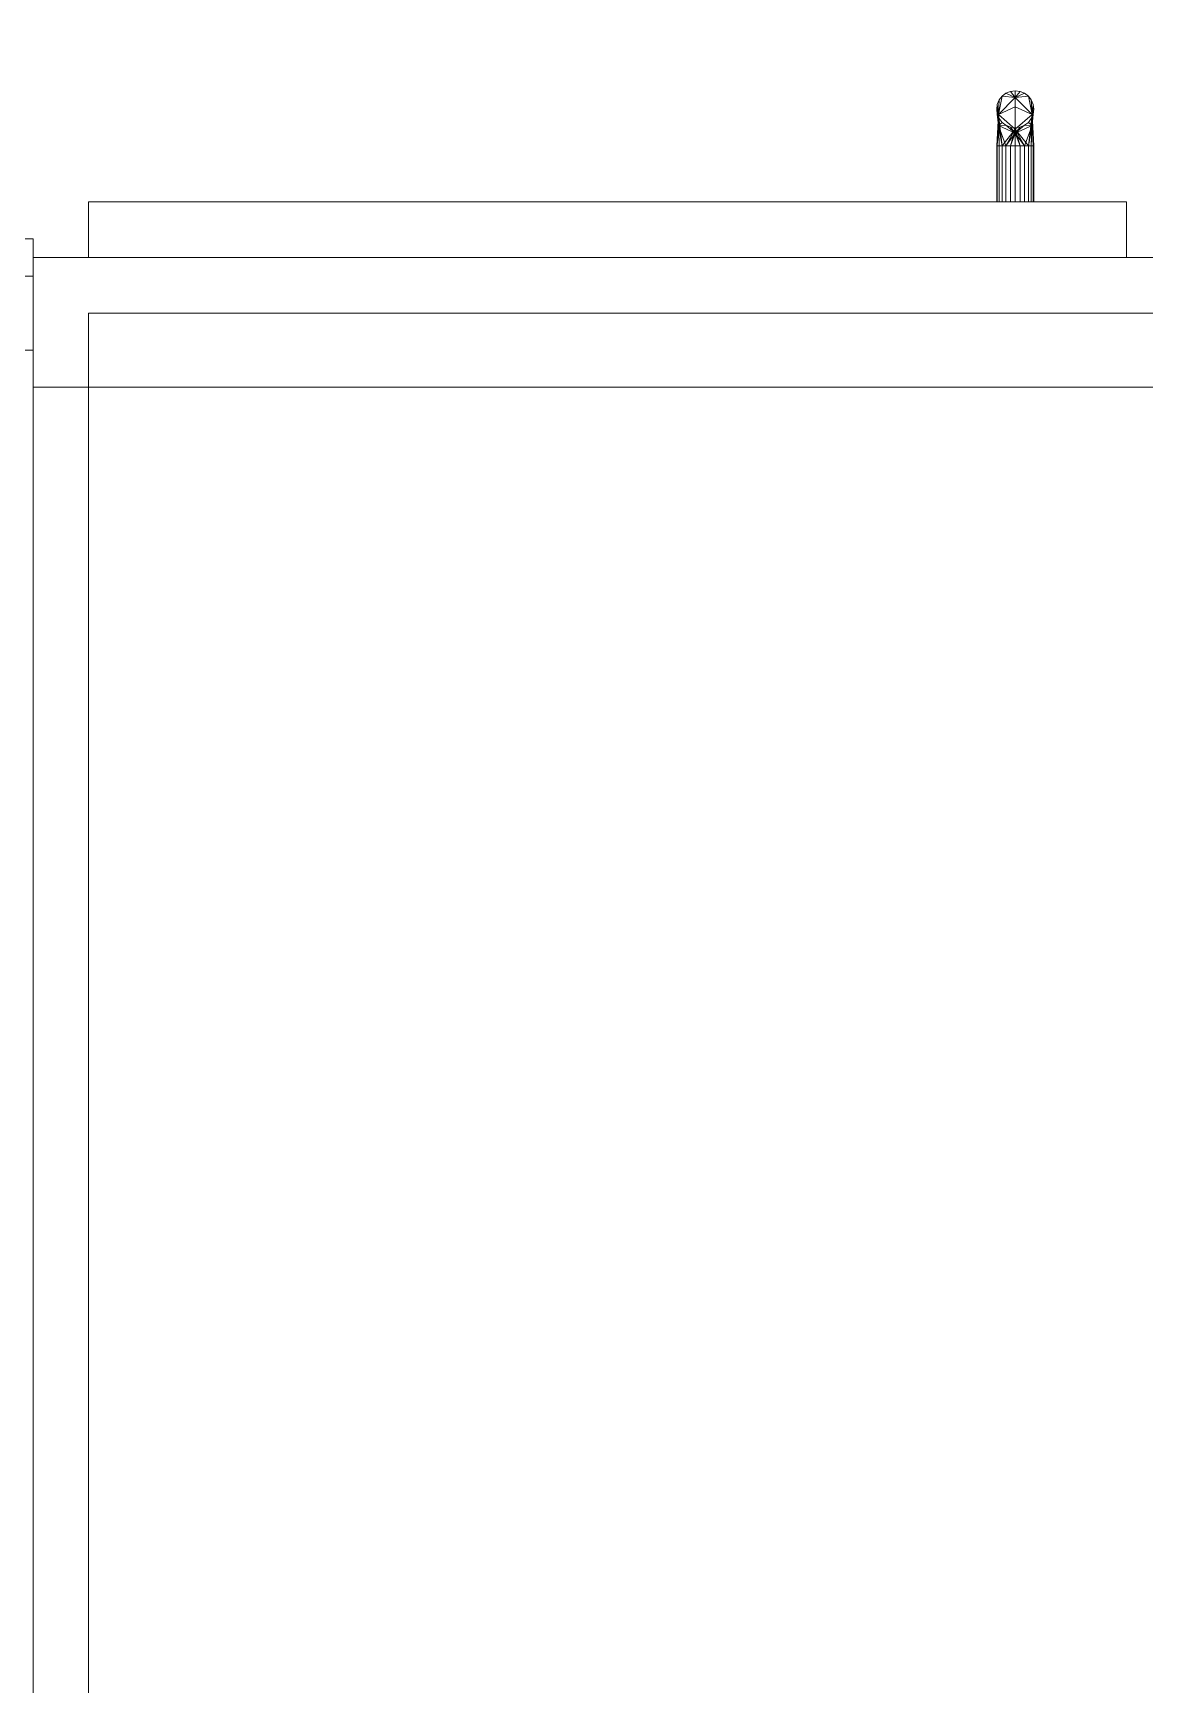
# Model space of a CAD drawing. Header units: millimetres. Extents: x -40035 to 35835, y -28925 to 20487.
# Drawn here: x -20691.6 to -20391.6, y 6847.3 to 7293 of the extents above; entities that cross this region are included whole.
import ezdxf

# ---------------------------------------------------------------- set-up
doc = ezdxf.new("R2010")
doc.units = ezdxf.units.MM
for name, color, linetype, lineweight in [('A-CLNG', 13, 'Continuous', 9), ('A-FLOR', 192, 'Continuous', 9), ('A-ROOF', 132, 'Continuous', 9), ('A-WALL', 113, 'Continuous', 9), ('Q-CASE', 31, 'Continuous', 9), ('S-COLS', 52, 'Continuous', 9), ('S-FNDN', 32, 'Continuous', 9)]:
    doc.layers.add(name, color=color, linetype=linetype, lineweight=lineweight)

# ---------------------------------------------------------------- blocks, each defined once
blk = doc.blocks.new('STB Stütze - rechteckig - STB 35 x 61-376986-_3D_')
at = {"layer": 'S-COLS'}
mesh = blk.add_polyface(dxfattribs=at)
corners = [(175, 305), (175, -305), (-175, -305), (-175, 305)]
mesh.append_faces([[corners[k] for k in face] for face in [(2, 3, 0, 1)]])
mesh = blk.add_polyface(dxfattribs=at)
corners = [(-175, 305, 4000), (175, 305, 4000), (175, 305), (-175, 305)]
mesh.append_faces([[corners[k] for k in face] for face in [(3, 0, 1, 2)]])
mesh = blk.add_polyface(dxfattribs=at)
corners = [(175, 305, 4000), (-175, 305, 4000), (-175, -305, 4000), (175, -305, 4000)]
mesh.append_faces([[corners[k] for k in face] for face in [(3, 0, 1, 2)]])
mesh = blk.add_polyface(dxfattribs=at)
corners = [(175, 305, 4000), (175, -305, 4000), (175, -305), (175, 305)]
mesh.append_faces([[corners[k] for k in face] for face in [(0, 1, 2, 3)]])
blk = doc.blocks.new('STB Stütze - rechteckig - STB 35 x 61-803408-_3D_')
at = {"layer": 'S-COLS'}
mesh = blk.add_polyface(dxfattribs=at)
corners = [(175, 305, 4300), (175, -305, 4300), (-175, -305, 4300), (-175, 305, 4300)]
mesh.append_faces([[corners[k] for k in face] for face in [(2, 3, 0, 1)]])
mesh = blk.add_polyface(dxfattribs=at)
corners = [(-175, 305, 8000), (175, 305, 8000), (175, 305, 4300), (-175, 305, 4300)]
mesh.append_faces([[corners[k] for k in face] for face in [(3, 0, 1, 2)]])
mesh = blk.add_polyface(dxfattribs=at)
corners = [(175, 305, 8000), (-175, 305, 8000), (-175, -305, 8000), (175, -305, 8000)]
mesh.append_faces([[corners[k] for k in face] for face in [(3, 0, 1, 2)]])
mesh = blk.add_polyface(dxfattribs=at)
corners = [(175, 305, 8000), (175, -305, 8000), (175, -305, 4300), (175, 305, 4300)]
mesh.append_faces([[corners[k] for k in face] for face in [(0, 1, 2, 3)]])
blk = doc.blocks.new('Hoher Schrank - 2 Türen - Vertikal - 160 x 60-768521-_3D_')
at = {"layer": 'Q-CASE'}
mesh = blk.add_polyface(dxfattribs=at)
corners = [(318.74, -600, 2000), (318.74, 0, 2000), (-281.26, 0, 2000), (-281.26, -600, 2000)]
mesh.append_faces([[corners[k] for k in face] for face in [(3, 0, 1, 2)]])
mesh = blk.add_polyface(dxfattribs=at)
corners = [(318.74, 0), (318.74, -565), (-281.26, -565), (-281.26, 0)]
mesh.append_faces([[corners[k] for k in face] for face in [(2, 3, 0, 1)]])
mesh = blk.add_polyface(dxfattribs=at)
corners = [(318.74, 0, 2000), (318.74, -600, 2000), (318.74, -600, 1985), (318.74, -600, 150), (318.74, -565, 150), (318.74, -565), (318.74, 0), (318.74, 0, 1985)]
mesh.append_faces([[corners[k] for k in face] for face in [(6, 4, 5)]], dxfattribs={"vtx0": -1})
mesh.append_faces([[corners[k] for k in face] for face in [(7, 2, 4, 6)]], dxfattribs={"vtx0": -1, "vtx1": -1, "vtx2": -1})
mesh.append_faces([[corners[k] for k in face] for face in [(1, 2, 7, 0), (3, 4, 2)]], dxfattribs={"vtx1": -1})
mesh = blk.add_polyface(dxfattribs=at)
corners = [(-266.26, -585, 1985), (-266.26, -15, 1985), (303.74, -15, 1985), (303.74, -585, 1985)]
mesh.append_faces([[corners[k] for k in face] for face in [(0, 1, 2, 3)]])
mesh = blk.add_polyface(dxfattribs=at)
corners = [(303.74, -19.05, 165), (303.74, -585, 165), (303.74, -585, 1985), (303.74, -15, 1985), (303.74, -15, 150), (303.74, -19.05, 150)]
mesh.append_faces([[corners[k] for k in face] for face in [(0, 3, 4, 5)]], dxfattribs={"vtx0": -1})
mesh.append_faces([[corners[k] for k in face] for face in [(2, 3, 0, 1)]], dxfattribs={"vtx1": -1})
mesh = blk.add_polyface(dxfattribs=at)
corners = [(303.74, -19.05, 165), (-266.26, -19.05, 165), (-266.26, -585, 165), (303.74, -585, 165)]
mesh.append_faces([[corners[k] for k in face] for face in [(2, 3, 0, 1)]])
mesh = blk.add_polyface(dxfattribs=at)
corners = [(318.74, -600, 150), (-281.26, -600, 150), (-281.26, -565, 150), (318.74, -565, 150)]
mesh.append_faces([[corners[k] for k in face] for face in [(0, 1, 2, 3)]])
mesh = blk.add_polyface(dxfattribs=at)
corners = [(-281.26, -565), (318.74, -565), (318.74, -565, 150), (-281.26, -565, 150)]
mesh.append_faces([[corners[k] for k in face] for face in [(2, 3, 0, 1)]])
mesh = blk.add_polyface(dxfattribs=at)
corners = [(303.74, -585, 165), (-266.26, -585, 165), (-266.26, -585, 1985), (303.74, -585, 1985)]
mesh.append_faces([[corners[k] for k in face] for face in [(1, 2, 3, 0)]])
mesh = blk.add_polyface(dxfattribs=at)
corners = [(318.74, -600, 2000), (-281.26, -600, 2000), (-281.26, -600, 1985), (-281.26, -600, 150), (318.74, -600, 150), (318.74, -600, 1985)]
mesh.append_faces([[corners[k] for k in face] for face in [(5, 0, 1, 2), (2, 3, 4, 5)]], dxfattribs={"vtx3": -1})
mesh = blk.add_polyface(dxfattribs=at)
corners = [(13.74, -600, 1985), (13.74, -600, 165), (-266.26, -600, 165), (-266.26, -600, 1985), (303.74, -600, 165), (23.74, -600, 165), (23.74, -600, 1985), (303.74, -600, 1985)]
mesh.append_faces([[corners[k] for k in face] for face in [(2, 3, 0, 1), (5, 6, 7, 4)]])
mesh = blk.add_polyface(dxfattribs=at)
corners = [(23.74, -615, 1985), (303.74, -615, 1985), (303.74, -600, 1985), (23.74, -600, 1985)]
mesh.append_faces([[corners[k] for k in face] for face in [(0, 1, 2, 3)]])
mesh = blk.add_polyface(dxfattribs=at)
corners = [(23.74, -615, 165), (23.74, -615, 1985), (23.74, -600, 1985), (23.74, -600, 165)]
mesh.append_faces([[corners[k] for k in face] for face in [(0, 1, 2, 3)]])
mesh = blk.add_polyface(dxfattribs=at)
corners = [(303.74, -615, 165), (23.74, -615, 165), (23.74, -600, 165), (303.74, -600, 165)]
mesh.append_faces([[corners[k] for k in face] for face in [(3, 0, 1, 2)]])
mesh = blk.add_polyface(dxfattribs=at)
corners = [(303.74, -615, 1985), (303.74, -615, 165), (303.74, -600, 165), (303.74, -600, 1985)]
mesh.append_faces([[corners[k] for k in face] for face in [(0, 1, 2, 3)]])
mesh = blk.add_polyface(dxfattribs=at)
corners = [(13.74, -615, 1985), (-266.26, -615, 1985), (-266.26, -615, 165), (13.74, -615, 165), (303.74, -615, 165), (303.74, -615, 1985), (23.74, -615, 1985), (23.74, -615, 165)]
mesh.append_faces([[corners[k] for k in face] for face in [(2, 3, 0, 1), (7, 4, 5, 6)]])
mesh = blk.add_polyface(dxfattribs=at)
corners = [(53.74, -615, 685), (52.44, -615, 685.17), (51.24, -615, 685.67), (50.2, -615, 686.46), (49.41, -615, 687.5), (48.91, -615, 688.71), (48.74, -615, 690), (48.91, -615, 691.29), (49.41, -615, 692.5), (50.2, -615, 693.54), (51.24, -615, 694.33), (52.44, -615, 694.83), (53.74, -615, 695), (55.03, -615, 694.83), (56.24, -615, 694.33), (57.27, -615, 693.54), (58.07, -615, 692.5), (58.57, -615, 691.29), (58.74, -615, 690), (58.57, -615, 688.71), (58.07, -615, 687.5), (57.27, -615, 686.46), (56.24, -615, 685.67), (55.03, -615, 685.17)]
mesh.append_faces([[corners[k] for k in face] for face in [(9, 6, 7, 8), (23, 21, 22)]], dxfattribs={"vtx0": -1})
mesh.append_faces([[corners[k] for k in face] for face in [(21, 1, 12)]], dxfattribs={"vtx0": -1, "vtx1": -1, "vtx2": -1})
mesh.append_faces([[corners[k] for k in face] for face in [(12, 1, 6, 9)]], dxfattribs={"vtx0": -1, "vtx1": -1, "vtx2": -1, "vtx3": -1})
mesh.append_faces([[corners[k] for k in face] for face in [(14, 17, 18, 21)]], dxfattribs={"vtx0": -1, "vtx2": -1, "vtx3": -1})
mesh.append_faces([[corners[k] for k in face] for face in [(3, 4, 1, 2), (16, 17, 14, 15)]], dxfattribs={"vtx1": -1})
mesh.append_faces([[corners[k] for k in face] for face in [(0, 1, 21, 23)]], dxfattribs={"vtx1": -1, "vtx2": -1})
mesh.append_faces([[corners[k] for k in face] for face in [(19, 20, 21, 18)]], dxfattribs={"vtx2": -1})
mesh.append_faces([[corners[k] for k in face] for face in [(4, 5, 6, 1), (12, 13, 14, 21)]], dxfattribs={"vtx2": -1, "vtx3": -1})
mesh.append_faces([[corners[k] for k in face] for face in [(9, 10, 11, 12)]], dxfattribs={"vtx3": -1})
mesh = blk.add_polyface(dxfattribs=at)
corners = [(53.74, -615, 685), (53.74, -630.09, 685), (52.44, -630.09, 685.17), (51.24, -630.09, 685.67), (50.2, -630.09, 686.46), (49.41, -630.09, 687.5), (48.91, -630.09, 688.71), (48.74, -630.09, 690), (48.91, -630.09, 691.29), (49.41, -630.09, 692.5), (50.2, -630.09, 693.54), (51.24, -630.09, 694.33), (52.44, -630.09, 694.83), (53.74, -630.09, 695), (53.74, -615, 695), (52.44, -615, 694.83), (51.24, -615, 694.33), (50.2, -615, 693.54), (49.41, -615, 692.5), (48.91, -615, 691.29), (48.74, -615, 690), (48.91, -615, 688.71), (49.41, -615, 687.5), (50.2, -615, 686.46), (51.24, -615, 685.67), (52.44, -615, 685.17)]
mesh.append_faces([[corners[k] for k in face] for face in [(1, 2, 25, 0)]], dxfattribs={"vtx1": -1})
mesh.append_faces([[corners[k] for k in face] for face in [(11, 12, 15, 16), (9, 10, 17, 18), (10, 11, 16, 17), (8, 9, 18, 19), (19, 20, 7, 8), (5, 6, 21, 22), (4, 5, 22, 23), (2, 3, 24, 25), (3, 4, 23, 24), (20, 21, 6, 7)]], dxfattribs={"vtx1": -1, "vtx3": -1})
mesh.append_faces([[corners[k] for k in face] for face in [(12, 13, 14, 15)]], dxfattribs={"vtx3": -1})
mesh = blk.add_polyface(dxfattribs=at)
corners = [(53.74, -615, 815), (55.03, -615, 814.83), (56.24, -615, 814.33), (57.27, -615, 813.54), (58.07, -615, 812.5), (58.57, -615, 811.29), (58.74, -615, 810), (58.57, -615, 808.71), (58.07, -615, 807.5), (57.27, -615, 806.46), (56.24, -615, 805.67), (55.03, -615, 805.17), (53.74, -615, 805), (52.44, -615, 805.17), (51.24, -615, 805.67), (50.2, -615, 806.46), (49.41, -615, 807.5), (48.91, -615, 808.71), (48.74, -615, 810), (48.91, -615, 811.29), (49.41, -615, 812.5), (50.2, -615, 813.54), (51.24, -615, 814.33), (52.44, -615, 814.83)]
mesh.append_faces([[corners[k] for k in face] for face in [(5, 2, 3, 4)]], dxfattribs={"vtx0": -1})
mesh.append_faces([[corners[k] for k in face] for face in [(12, 21, 0, 5)]], dxfattribs={"vtx0": -1, "vtx1": -1, "vtx2": -1, "vtx3": -1})
mesh.append_faces([[corners[k] for k in face] for face in [(9, 12, 5, 6)]], dxfattribs={"vtx0": -1, "vtx1": -1, "vtx3": -1})
mesh.append_faces([[corners[k] for k in face] for face in [(12, 15, 16, 21)]], dxfattribs={"vtx0": -1, "vtx2": -1, "vtx3": -1})
mesh.append_faces([[corners[k] for k in face] for face in [(14, 15, 12, 13), (11, 12, 9, 10)]], dxfattribs={"vtx1": -1})
mesh.append_faces([[corners[k] for k in face] for face in [(19, 20, 21, 18), (22, 23, 0, 21), (7, 8, 9, 6)]], dxfattribs={"vtx2": -1})
mesh.append_faces([[corners[k] for k in face] for face in [(16, 17, 18, 21), (0, 1, 2, 5)]], dxfattribs={"vtx2": -1, "vtx3": -1})
mesh = blk.add_polyface(dxfattribs=at)
corners = [(53.74, -630.09, 815), (53.74, -615, 815), (52.44, -615, 814.83), (51.24, -615, 814.33), (50.2, -615, 813.54), (49.41, -615, 812.5), (48.91, -615, 811.29), (48.74, -615, 810), (48.91, -615, 808.71), (49.41, -615, 807.5), (50.2, -615, 806.46), (51.24, -615, 805.67), (52.44, -615, 805.17), (53.74, -615, 805), (53.74, -630.09, 805), (52.44, -630.09, 805.17), (51.24, -630.09, 805.67), (50.2, -630.09, 806.46), (49.41, -630.09, 807.5), (48.91, -630.09, 808.71), (48.74, -630.09, 810), (48.91, -630.09, 811.29), (49.41, -630.09, 812.5), (50.2, -630.09, 813.54), (51.24, -630.09, 814.33), (52.44, -630.09, 814.83)]
mesh.append_faces([[corners[k] for k in face] for face in [(1, 2, 25, 0)]], dxfattribs={"vtx1": -1})
mesh.append_faces([[corners[k] for k in face] for face in [(11, 12, 15, 16), (9, 10, 17, 18), (10, 11, 16, 17), (8, 9, 18, 19), (19, 20, 7, 8), (5, 6, 21, 22), (4, 5, 22, 23), (2, 3, 24, 25), (3, 4, 23, 24), (20, 21, 6, 7)]], dxfattribs={"vtx1": -1, "vtx3": -1})
mesh.append_faces([[corners[k] for k in face] for face in [(12, 13, 14, 15)]], dxfattribs={"vtx3": -1})
mesh = blk.add_polyface(dxfattribs=at)
corners = [(53.74, -615, 695), (53.74, -630.09, 695), (55.03, -630.09, 694.83), (56.24, -630.09, 694.33), (57.27, -630.09, 693.54), (58.07, -630.09, 692.5), (58.57, -630.09, 691.29), (58.74, -630.09, 690), (58.57, -630.09, 688.71), (58.07, -630.09, 687.5), (57.27, -630.09, 686.46), (56.24, -630.09, 685.67), (55.03, -630.09, 685.17), (53.74, -630.09, 685), (53.74, -615, 685), (55.03, -615, 685.17), (56.24, -615, 685.67), (57.27, -615, 686.46), (58.07, -615, 687.5), (58.57, -615, 688.71), (58.74, -615, 690), (58.57, -615, 691.29), (58.07, -615, 692.5), (57.27, -615, 693.54), (56.24, -615, 694.33), (55.03, -615, 694.83)]
mesh.append_faces([[corners[k] for k in face] for face in [(1, 2, 25, 0)]], dxfattribs={"vtx1": -1})
mesh.append_faces([[corners[k] for k in face] for face in [(11, 12, 15, 16), (9, 10, 17, 18), (10, 11, 16, 17), (8, 9, 18, 19), (19, 20, 7, 8), (5, 6, 21, 22), (4, 5, 22, 23), (2, 3, 24, 25), (3, 4, 23, 24), (20, 21, 6, 7)]], dxfattribs={"vtx1": -1, "vtx3": -1})
mesh.append_faces([[corners[k] for k in face] for face in [(12, 13, 14, 15)]], dxfattribs={"vtx3": -1})
mesh = blk.add_polyface(dxfattribs=at)
corners = [(53.74, -630.09, 805), (53.74, -615, 805), (55.03, -615, 805.17), (56.24, -615, 805.67), (57.27, -615, 806.46), (58.07, -615, 807.5), (58.57, -615, 808.71), (58.74, -615, 810), (58.57, -615, 811.29), (58.07, -615, 812.5), (57.27, -615, 813.54), (56.24, -615, 814.33), (55.03, -615, 814.83), (53.74, -615, 815), (53.74, -630.09, 815), (55.03, -630.09, 814.83), (56.24, -630.09, 814.33), (57.27, -630.09, 813.54), (58.07, -630.09, 812.5), (58.57, -630.09, 811.29), (58.74, -630.09, 810), (58.57, -630.09, 808.71), (58.07, -630.09, 807.5), (57.27, -630.09, 806.46), (56.24, -630.09, 805.67), (55.03, -630.09, 805.17)]
mesh.append_faces([[corners[k] for k in face] for face in [(1, 2, 25, 0)]], dxfattribs={"vtx1": -1})
mesh.append_faces([[corners[k] for k in face] for face in [(11, 12, 15, 16), (9, 10, 17, 18), (10, 11, 16, 17), (8, 9, 18, 19), (19, 20, 7, 8), (5, 6, 21, 22), (4, 5, 22, 23), (2, 3, 24, 25), (3, 4, 23, 24), (20, 21, 6, 7)]], dxfattribs={"vtx1": -1, "vtx3": -1})
mesh.append_faces([[corners[k] for k in face] for face in [(12, 13, 14, 15)]], dxfattribs={"vtx3": -1})
mesh = blk.add_polyface(dxfattribs=at)
corners = [(53.74, -645, 699.91), (52.44, -644.83, 699.91), (51.24, -644.33, 699.91), (50.2, -643.54, 699.91), (49.41, -642.5, 699.91), (48.91, -641.29, 699.91), (48.74, -640, 699.91), (48.91, -638.71, 699.91), (49.41, -637.5, 699.91), (50.2, -636.46, 699.91), (51.24, -635.67, 699.91), (52.44, -635.17, 699.91), (53.74, -635, 699.91), (53.74, -633.56, 696.44), (53.74, -630.09, 695), (52.44, -630.09, 694.83), (51.24, -630.09, 694.33), (50.2, -630.09, 693.54), (49.41, -630.09, 692.5), (48.91, -630.09, 691.29), (48.74, -630.09, 690), (48.91, -630.09, 688.71), (49.41, -630.09, 687.5), (50.2, -630.09, 686.46), (51.24, -630.09, 685.67), (52.44, -630.09, 685.17), (53.74, -630.09, 685), (53.74, -640.63, 689.37), (53.74, -634.6, 686.86), (53.74, -643.14, 695.4), (49.19, -638.57, 691.43), (49.19, -635.63, 694.37)]
mesh.append_faces([[corners[k] for k in face] for face in [(20, 30, 19), (8, 31, 7), (5, 30, 4), (18, 31, 17), (22, 30, 21), (25, 28, 24), (7, 30, 6), (6, 30, 5)]], dxfattribs={"vtx0": -1, "vtx1": -1})
mesh.append_faces([[corners[k] for k in face] for face in [(13, 16, 31), (30, 23, 28), (30, 31, 19), (30, 7, 31), (29, 3, 30), (10, 13, 31)]], dxfattribs={"vtx0": -1, "vtx1": -1, "vtx2": -1})
mesh.append_faces([[corners[k] for k in face] for face in [(31, 18, 19), (31, 16, 17), (28, 23, 24), (30, 22, 23), (30, 20, 21), (30, 28, 27), (29, 1, 2)]], dxfattribs={"vtx0": -1, "vtx2": -1})
mesh.append_faces([[corners[k] for k in face] for face in [(15, 16, 13), (10, 11, 13), (9, 10, 31), (8, 9, 31), (3, 4, 30), (27, 29, 30), (2, 3, 29)]], dxfattribs={"vtx1": -1, "vtx2": -1})
mesh.append_faces([[corners[k] for k in face] for face in [(25, 26, 28), (13, 14, 15), (11, 12, 13), (29, 0, 1)]], dxfattribs={"vtx2": -1})
mesh = blk.add_polyface(dxfattribs=at)
corners = [(53.74, -630.09, 815), (52.44, -630.09, 814.83), (51.24, -630.09, 814.33), (50.2, -630.09, 813.54), (49.41, -630.09, 812.5), (48.91, -630.09, 811.29), (48.74, -630.09, 810), (48.91, -630.09, 808.71), (49.41, -630.09, 807.5), (50.2, -630.09, 806.46), (51.24, -630.09, 805.67), (52.44, -630.09, 805.17), (53.74, -630.09, 805), (53.74, -633.56, 803.56), (53.74, -635, 800.09), (52.44, -635.17, 800.09), (51.24, -635.67, 800.09), (50.2, -636.46, 800.09), (49.41, -637.5, 800.09), (48.91, -638.71, 800.09), (48.74, -640, 800.09), (48.91, -641.29, 800.09), (49.41, -642.5, 800.09), (50.2, -643.54, 800.09), (51.24, -644.33, 800.09), (52.44, -644.83, 800.09), (53.74, -645, 800.09), (53.74, -640.63, 810.63), (53.74, -643.14, 804.6), (53.74, -634.6, 813.14), (49.19, -638.57, 808.57), (49.19, -635.63, 805.63)]
mesh.append_faces([[corners[k] for k in face] for face in [(20, 30, 19), (8, 31, 7), (5, 30, 4), (18, 31, 17), (22, 30, 21), (25, 28, 24), (7, 30, 6), (6, 30, 5)]], dxfattribs={"vtx0": -1, "vtx1": -1})
mesh.append_faces([[corners[k] for k in face] for face in [(13, 16, 31), (30, 23, 28), (30, 31, 19), (30, 7, 31), (29, 3, 30), (10, 13, 31)]], dxfattribs={"vtx0": -1, "vtx1": -1, "vtx2": -1})
mesh.append_faces([[corners[k] for k in face] for face in [(31, 18, 19), (31, 16, 17), (28, 23, 24), (30, 22, 23), (30, 20, 21), (30, 28, 27), (29, 1, 2)]], dxfattribs={"vtx0": -1, "vtx2": -1})
mesh.append_faces([[corners[k] for k in face] for face in [(15, 16, 13), (10, 11, 13), (9, 10, 31), (8, 9, 31), (3, 4, 30), (27, 29, 30), (2, 3, 29)]], dxfattribs={"vtx1": -1, "vtx2": -1})
mesh.append_faces([[corners[k] for k in face] for face in [(25, 26, 28), (13, 14, 15), (11, 12, 13), (29, 0, 1)]], dxfattribs={"vtx2": -1})
mesh = blk.add_polyface(dxfattribs=at)
corners = [(53.74, -635, 699.91), (55.03, -635.17, 699.91), (56.24, -635.67, 699.91), (57.27, -636.46, 699.91), (58.07, -637.5, 699.91), (58.57, -638.71, 699.91), (58.74, -640, 699.91), (58.57, -641.29, 699.91), (58.07, -642.5, 699.91), (57.27, -643.54, 699.91), (56.24, -644.33, 699.91), (55.03, -644.83, 699.91), (53.74, -645, 699.91), (53.74, -640.63, 689.37), (53.74, -630.09, 685), (55.03, -630.09, 685.17), (56.24, -630.09, 685.67), (57.27, -630.09, 686.46), (58.07, -630.09, 687.5), (58.57, -630.09, 688.71), (58.74, -630.09, 690), (58.57, -630.09, 691.29), (58.07, -630.09, 692.5), (57.27, -630.09, 693.54), (56.24, -630.09, 694.33), (55.03, -630.09, 694.83), (53.74, -630.09, 695), (53.74, -633.56, 696.44), (53.74, -643.14, 695.4), (53.74, -634.6, 686.86), (58.28, -638.57, 691.43), (58.29, -635.63, 694.37)]
mesh.append_faces([[corners[k] for k in face] for face in [(28, 11, 12), (1, 27, 0)]], dxfattribs={"vtx0": -1})
mesh.append_faces([[corners[k] for k in face] for face in [(11, 28, 10), (22, 31, 21), (20, 30, 19), (19, 30, 18), (24, 31, 23), (10, 28, 9), (3, 31, 2), (5, 31, 4), (7, 30, 6)]], dxfattribs={"vtx0": -1, "vtx1": -1})
mesh.append_faces([[corners[k] for k in face] for face in [(17, 30, 29), (30, 31, 5), (27, 31, 24), (31, 30, 21), (9, 28, 30), (31, 27, 2)]], dxfattribs={"vtx0": -1, "vtx1": -1, "vtx2": -1})
mesh.append_faces([[corners[k] for k in face] for face in [(29, 15, 16), (29, 16, 17), (30, 28, 13), (30, 17, 18), (30, 20, 21), (27, 24, 25), (30, 7, 8), (27, 1, 2), (31, 3, 4)]], dxfattribs={"vtx0": -1, "vtx2": -1})
mesh.append_faces([[corners[k] for k in face] for face in [(22, 23, 31), (13, 29, 30), (8, 9, 30), (5, 6, 30)]], dxfattribs={"vtx1": -1, "vtx2": -1})
mesh.append_faces([[corners[k] for k in face] for face in [(29, 14, 15), (25, 26, 27)]], dxfattribs={"vtx2": -1})
mesh = blk.add_polyface(dxfattribs=at)
corners = [(53.74, -630.09, 805), (55.03, -630.09, 805.17), (56.24, -630.09, 805.67), (57.27, -630.09, 806.46), (58.07, -630.09, 807.5), (58.57, -630.09, 808.71), (58.74, -630.09, 810), (58.57, -630.09, 811.29), (58.07, -630.09, 812.5), (57.27, -630.09, 813.54), (56.24, -630.09, 814.33), (55.03, -630.09, 814.83), (53.74, -630.09, 815), (53.74, -640.63, 810.63), (53.74, -645, 800.09), (55.03, -644.83, 800.09), (56.24, -644.33, 800.09), (57.27, -643.54, 800.09), (58.07, -642.5, 800.09), (58.57, -641.29, 800.09), (58.74, -640, 800.09), (58.57, -638.71, 800.09), (58.07, -637.5, 800.09), (57.27, -636.46, 800.09), (56.24, -635.67, 800.09), (55.03, -635.17, 800.09), (53.74, -635, 800.09), (53.74, -633.56, 803.56), (53.74, -634.6, 813.14), (53.74, -643.14, 804.6), (58.28, -638.57, 808.57), (58.29, -635.63, 805.63)]
mesh.append_faces([[corners[k] for k in face] for face in [(28, 11, 12), (1, 27, 0)]], dxfattribs={"vtx0": -1})
mesh.append_faces([[corners[k] for k in face] for face in [(11, 28, 10), (22, 31, 21), (20, 30, 19), (19, 30, 18), (24, 31, 23), (10, 28, 9), (3, 31, 2), (5, 31, 4), (7, 30, 6)]], dxfattribs={"vtx0": -1, "vtx1": -1})
mesh.append_faces([[corners[k] for k in face] for face in [(17, 30, 29), (30, 31, 5), (27, 31, 24), (31, 30, 21), (9, 28, 30), (31, 27, 2)]], dxfattribs={"vtx0": -1, "vtx1": -1, "vtx2": -1})
mesh.append_faces([[corners[k] for k in face] for face in [(29, 15, 16), (29, 16, 17), (30, 28, 13), (30, 17, 18), (30, 20, 21), (27, 24, 25), (30, 7, 8), (27, 1, 2), (31, 3, 4)]], dxfattribs={"vtx0": -1, "vtx2": -1})
mesh.append_faces([[corners[k] for k in face] for face in [(22, 23, 31), (13, 29, 30), (8, 9, 30), (5, 6, 30)]], dxfattribs={"vtx1": -1, "vtx2": -1})
mesh.append_faces([[corners[k] for k in face] for face in [(29, 14, 15), (25, 26, 27)]], dxfattribs={"vtx2": -1})
mesh = blk.add_polyface(dxfattribs=at)
corners = [(53.74, -645, 699.91), (53.74, -645, 800.09), (52.44, -644.83, 800.09), (51.24, -644.33, 800.09), (50.2, -643.54, 800.09), (49.41, -642.5, 800.09), (48.91, -641.29, 800.09), (48.74, -640, 800.09), (48.91, -638.71, 800.09), (49.41, -637.5, 800.09), (50.2, -636.46, 800.09), (51.24, -635.67, 800.09), (52.44, -635.17, 800.09), (53.74, -635, 800.09), (53.74, -635, 699.91), (52.44, -635.17, 699.91), (51.24, -635.67, 699.91), (50.2, -636.46, 699.91), (49.41, -637.5, 699.91), (48.91, -638.71, 699.91), (48.74, -640, 699.91), (48.91, -641.29, 699.91), (49.41, -642.5, 699.91), (50.2, -643.54, 699.91), (51.24, -644.33, 699.91), (52.44, -644.83, 699.91)]
mesh.append_faces([[corners[k] for k in face] for face in [(11, 12, 15, 16), (9, 10, 17, 18), (10, 11, 16, 17), (8, 9, 18, 19), (19, 20, 7, 8), (4, 5, 22, 23), (5, 6, 21, 22), (2, 3, 24, 25), (3, 4, 23, 24), (20, 21, 6, 7)]], dxfattribs={"vtx1": -1, "vtx3": -1})
mesh.append_faces([[corners[k] for k in face] for face in [(0, 1, 2, 25)]], dxfattribs={"vtx2": -1})
mesh.append_faces([[corners[k] for k in face] for face in [(12, 13, 14, 15)]], dxfattribs={"vtx3": -1})
mesh = blk.add_polyface(dxfattribs=at)
corners = [(53.74, -635, 699.91), (53.74, -635, 800.09), (55.03, -635.17, 800.09), (56.24, -635.67, 800.09), (57.27, -636.46, 800.09), (58.07, -637.5, 800.09), (58.57, -638.71, 800.09), (58.74, -640, 800.09), (58.57, -641.29, 800.09), (58.07, -642.5, 800.09), (57.27, -643.54, 800.09), (56.24, -644.33, 800.09), (55.03, -644.83, 800.09), (53.74, -645, 800.09), (53.74, -645, 699.91), (55.03, -644.83, 699.91), (56.24, -644.33, 699.91), (57.27, -643.54, 699.91), (58.07, -642.5, 699.91), (58.57, -641.29, 699.91), (58.74, -640, 699.91), (58.57, -638.71, 699.91), (58.07, -637.5, 699.91), (57.27, -636.46, 699.91), (56.24, -635.67, 699.91), (55.03, -635.17, 699.91)]
mesh.append_faces([[corners[k] for k in face] for face in [(23, 4, 5, 22), (24, 3, 4, 23)]], dxfattribs={"vtx0": -1, "vtx2": -1})
mesh.append_faces([[corners[k] for k in face] for face in [(1, 2, 25, 0)]], dxfattribs={"vtx1": -1})
mesh.append_faces([[corners[k] for k in face] for face in [(11, 12, 15, 16), (8, 9, 18, 19), (9, 10, 17, 18), (10, 11, 16, 17), (19, 20, 7, 8), (5, 6, 21, 22), (2, 3, 24, 25), (20, 21, 6, 7)]], dxfattribs={"vtx1": -1, "vtx3": -1})
mesh.append_faces([[corners[k] for k in face] for face in [(12, 13, 14, 15)]], dxfattribs={"vtx3": -1})

msp = doc.modelspace()

# ---------------------------------------------------------------- block references
at = {"layer": 'Q-CASE', "rotation": 180}
msp.add_blockref('Hoher Schrank - 2 Türen - Vertikal - 160 x 60-768521-_3D_', (-20372.87, 6632.45, 4300), dxfattribs=at)
at = {"layer": 'S-COLS'}
for name, p in [('STB Stütze - rechteckig - STB 35 x 61-803408-_3D_', (-20866.61, 6922.45)), ('STB Stütze - rechteckig - STB 35 x 61-376986-_3D_', (-20866.61, 6902.45))]:
    msp.add_blockref(name, p, dxfattribs=at)

# ---------------------------------------------------------------- meshes
at = {"layer": 'A-CLNG'}
mesh = msp.add_polyface(dxfattribs=at)
corners = [(-8951.7, 9482.45, 8300), (-26746.61, 9482.45, 8300), (-26746.61, 6637.45, 8300), (-8951.7, 6637.45, 8300)]
mesh.append_faces([[corners[k] for k in face] for face in [(0, 1, 2, 3)]])
at = {"layer": 'A-FLOR'}
mesh = msp.add_polyface(dxfattribs=at)
corners = [(35708.39, -19572.95, 4300), (35708.39, 15367.45, 4300), (22023.39, 15367.45, 4300), (22023.39, 18917.45, 4300), (-33711.61, 18917.45, 4300), (-33711.61, 6517.45, 4300), (-39715.44, 6517.45, 4300), (-39715.44, 2191.31, 4300), (-39591.61, 2191.31, 4300), (-39591.61, 6397.45, 4300), (21318.39, 6397.45, 4300), (21318.39, -767.55, 4300), (20018.39, -767.55, 4300), (20018.39, -2467.55, 4300), (21083.39, -2467.55, 4300), (21083.39, -2287.55, 4300), (21318.39, -2287.55, 4300), (21318.39, -11702.55, 4300), (-39591.61, -11702.55, 4300), (-39591.61, -1458.69, 4300), (-39715.44, -1458.69, 4300), (-39715.44, -11822.55, 4300), (-33714.61, -11822.55, 4300), (-33714.61, -21222.55, 4300), (-31115.51, -21222.55, 4300), (-30206.18, -22450.28, 4300), (-28926.18, -22450.28, 4300), (-27996.52, -21222.55, 4300), (-7441.61, -21222.55, 4300), (-6513.12, -22476.15, 4300), (-5153.12, -22476.15, 4300), (-4203.87, -21222.55, 4300), (16285.39, -21222.55, 4300), (17201.98, -22460.08, 4300), (18551.83, -22460.08, 4300), (19488.91, -21222.55, 4300), (22024.56, -21222.55, 4300), (22024.56, -19572.95, 4300), (22144.56, -19572.95, 4300), (22144.56, -11942.55, 4300), (28098.39, -11942.55, 4300), (28098.39, 6606.48, 4300), (22168.91, 6606.48, 4300), (22168.91, 7667.45, 4300), (28098.39, 7667.45, 4300), (28098.39, 7684.41, 4300), (29453.39, 7684.41, 4300), (29453.39, -13074.8, 4300), (28098.39, -13074.8, 4300), (23360.73, -13074.8, 4300), (23360.73, -19572.95, 4300), (-33594.61, -12527.55, 4300), (-32514.61, -12527.55, 4300), (-32514.61, -11942.55, 4300), (-28326.71, -11942.55, 4300), (-28326.71, -14852.55, 4300), (-33594.61, -14852.55, 4300), (-33591.61, 9482.45, 4300), (-28884.61, 9482.45, 4300), (-28884.61, 6637.45, 4300), (-32514.61, 6637.45, 4300), (-32514.61, 7197.45, 4300), (-32914.61, 7197.45, 4300), (-32914.61, 7162.45, 4300), (-33591.61, 7162.45, 4300), (-8951.7, 6617.45, 4300), (-28414.61, 6617.45, 4300), (-28414.61, 9482.45, 4300), (-8951.7, 9482.45, 4300)]
mesh.append_faces([[corners[k] for k in face] for face in [(9, 6, 7, 8), (63, 60, 61, 62)]], dxfattribs={"vtx0": -1})
mesh.append_faces([[corners[k] for k in face] for face in [(31, 17, 54), (16, 41, 11, 15), (58, 67, 4, 57)]], dxfattribs={"vtx0": -1, "vtx1": -1, "vtx2": -1})
mesh.append_faces([[corners[k] for k in face] for face in [(28, 31, 54, 55), (55, 24, 27, 28), (5, 66, 59, 60)]], dxfattribs={"vtx0": -1, "vtx1": -1, "vtx3": -1})
mesh.append_faces([[corners[k] for k in face] for face in [(56, 23, 24, 55), (18, 21, 22, 17), (42, 10, 11, 41), (65, 9, 10), (16, 40, 41), (2, 45, 46, 1), (59, 66, 67, 58), (5, 64, 57, 4), (9, 5, 6)]], dxfattribs={"vtx0": -1, "vtx2": -1})
mesh.append_faces([[corners[k] for k in face] for face in [(17, 31, 32, 37), (22, 53, 54, 17), (10, 42, 43, 2)]], dxfattribs={"vtx0": -1, "vtx2": -1, "vtx3": -1})
mesh.append_faces([[corners[k] for k in face] for face in [(68, 2, 3, 4)]], dxfattribs={"vtx0": -1, "vtx3": -1})
mesh.append_faces([[corners[k] for k in face] for face in [(20, 21, 18, 19)]], dxfattribs={"vtx1": -1})
mesh.append_faces([[corners[k] for k in face] for face in [(50, 0, 47), (11, 12, 15), (67, 68, 4)]], dxfattribs={"vtx1": -1, "vtx2": -1})
mesh.append_faces([[corners[k] for k in face] for face in [(68, 65, 10, 2), (65, 66, 5, 9), (63, 64, 5, 60)]], dxfattribs={"vtx1": -1, "vtx2": -1, "vtx3": -1})
mesh.append_faces([[corners[k] for k in face] for face in [(39, 40, 16, 17), (46, 47, 0, 1), (56, 51, 22, 23)]], dxfattribs={"vtx1": -1, "vtx3": -1})
mesh.append_faces([[corners[k] for k in face] for face in [(48, 49, 50, 47), (13, 14, 15, 12)]], dxfattribs={"vtx2": -1})
mesh.append_faces([[corners[k] for k in face] for face in [(35, 36, 37, 32), (37, 38, 39, 17), (51, 52, 53, 22), (43, 44, 45, 2)]], dxfattribs={"vtx2": -1, "vtx3": -1})
mesh.append_faces([[corners[k] for k in face] for face in [(32, 33, 34, 35), (28, 29, 30, 31), (24, 25, 26, 27)]], dxfattribs={"vtx3": -1})
mesh = msp.add_polyface(dxfattribs=at)
corners = [(22023.39, 18917.45, 4000), (22023.39, 15367.45, 4000), (35708.39, 15367.45, 4000), (35708.39, -19572.95, 4000), (23360.73, -19572.95, 4000), (23360.73, -13074.8, 4000), (28098.39, -13074.8, 4000), (29453.39, -13074.8, 4000), (29453.39, 7684.41, 4000), (28098.39, 7684.41, 4000), (28098.39, 7667.45, 4000), (22168.91, 7667.45, 4000), (22168.91, 6606.48, 4000), (28098.39, 6606.48, 4000), (28098.39, -11942.55, 4000), (22144.56, -11942.55, 4000), (22144.56, -19572.95, 4000), (22024.56, -19572.95, 4000), (22024.56, -21222.55, 4000), (19488.91, -21222.55, 4000), (18551.83, -22460.08, 4000), (17201.98, -22460.08, 4000), (16285.39, -21222.55, 4000), (-4203.87, -21222.55, 4000), (-5153.12, -22476.15, 4000), (-6513.12, -22476.15, 4000), (-7441.61, -21222.55, 4000), (-27996.52, -21222.55, 4000), (-28926.18, -22450.28, 4000), (-30206.18, -22450.28, 4000), (-31115.51, -21222.55, 4000), (-33714.61, -21222.55, 4000), (-33714.61, -11822.55, 4000), (-39715.44, -11822.55, 4000), (-39715.44, -1458.69, 4000), (-39591.61, -1458.69, 4000), (-39591.61, -11702.55, 4000), (21318.39, -11702.55, 4000), (21318.39, -2287.55, 4000), (21083.39, -2287.55, 4000), (21083.39, -2467.55, 4000), (20018.39, -2467.55, 4000), (20018.39, -767.55, 4000), (21318.39, -767.55, 4000), (21318.39, 6397.45, 4000), (-39591.61, 6397.45, 4000), (-39591.61, 2191.31, 4000), (-39715.44, 2191.31, 4000), (-39715.44, 6517.45, 4000), (-33711.61, 6517.45, 4000), (-33711.61, 18917.45, 4000), (-32514.61, -12527.55, 4000), (-33594.61, -12527.55, 4000), (-33594.61, -14852.55, 4000), (-28326.71, -14852.55, 4000), (-28326.71, -11942.55, 4000), (-32514.61, -11942.55, 4000), (-28884.61, 9482.45, 4000), (-33591.61, 9482.45, 4000), (-33591.61, 7162.45, 4000), (-32914.61, 7162.45, 4000), (-32914.61, 7197.45, 4000), (-32514.61, 7197.45, 4000), (-32514.61, 6637.45, 4000), (-28884.61, 6637.45, 4000), (-28414.61, 6617.45, 4000), (-8951.7, 6617.45, 4000), (-8951.7, 9482.45, 4000), (-28414.61, 9482.45, 4000)]
mesh.append_faces([[corners[k] for k in face] for face in [(6, 4, 5), (30, 28, 29), (36, 33, 34, 35)]], dxfattribs={"vtx0": -1})
mesh.append_faces([[corners[k] for k in face] for face in [(33, 36, 32)]], dxfattribs={"vtx0": -1, "vtx1": -1})
mesh.append_faces([[corners[k] for k in face] for face in [(23, 26, 55, 37)]], dxfattribs={"vtx0": -1, "vtx1": -1, "vtx2": -1, "vtx3": -1})
mesh.append_faces([[corners[k] for k in face] for face in [(30, 54, 27, 28), (43, 13, 38, 39), (50, 68, 57, 58)]], dxfattribs={"vtx0": -1, "vtx1": -1, "vtx3": -1})
mesh.append_faces([[corners[k] for k in face] for face in [(7, 3, 4, 6), (38, 14, 15, 37), (3, 7, 8, 2), (53, 31, 32, 52), (39, 42, 43)]], dxfattribs={"vtx0": -1, "vtx2": -1})
mesh.append_faces([[corners[k] for k in face] for face in [(32, 36, 37, 55), (49, 65, 66, 45), (67, 0, 1, 44), (49, 63, 64, 65), (49, 59, 60, 63)]], dxfattribs={"vtx0": -1, "vtx2": -1, "vtx3": -1})
mesh.append_faces([[corners[k] for k in face] for face in [(47, 48, 45, 46), (62, 63, 60, 61)]], dxfattribs={"vtx1": -1})
mesh.append_faces([[corners[k] for k in face] for face in [(55, 56, 32), (13, 14, 38), (66, 67, 44), (44, 45, 66), (48, 49, 45)]], dxfattribs={"vtx1": -1, "vtx2": -1})
mesh.append_faces([[corners[k] for k in face] for face in [(22, 23, 37, 17), (11, 12, 44, 1)]], dxfattribs={"vtx1": -1, "vtx2": -1, "vtx3": -1})
mesh.append_faces([[corners[k] for k in face] for face in [(30, 31, 53, 54), (26, 27, 54, 55), (43, 44, 12, 13), (8, 9, 1, 2), (50, 0, 67, 68), (68, 65, 64, 57), (58, 59, 49, 50)]], dxfattribs={"vtx1": -1, "vtx3": -1})
mesh.append_faces([[corners[k] for k in face] for face in [(20, 21, 22, 19), (24, 25, 26, 23)]], dxfattribs={"vtx2": -1})
mesh.append_faces([[corners[k] for k in face] for face in [(17, 18, 19, 22), (15, 16, 17, 37), (56, 51, 52, 32), (9, 10, 11, 1)]], dxfattribs={"vtx2": -1, "vtx3": -1})
mesh.append_faces([[corners[k] for k in face] for face in [(39, 40, 41, 42)]], dxfattribs={"vtx3": -1})
mesh = msp.add_polyface(dxfattribs=at)
corners = [(-8951.7, 9482.45, 4000), (-8951.7, 6637.45, 4000), (-28414.61, 6637.45, 4000), (-28414.61, 9482.45, 4000)]
mesh.append_faces([[corners[k] for k in face] for face in [(3, 0, 1, 2)]])
mesh = msp.add_polyface(dxfattribs=at)
corners = [(-8951.7, 9482.45, 4300), (-28414.61, 9482.45, 4300), (-28414.61, 6637.45, 4300), (-8951.7, 6637.45, 4300)]
mesh.append_faces([[corners[k] for k in face] for face in [(2, 3, 0, 1)]])
mesh = msp.add_polyface(dxfattribs=at)
corners = [(-26746.61, 9482.45, 7800), (-26746.61, 6637.45, 7800), (-8951.7, 6637.45, 7800), (-8951.7, 9482.45, 7800)]
mesh.append_faces([[corners[k] for k in face] for face in [(2, 3, 0, 1)]])
mesh = msp.add_polyface(dxfattribs=at)
corners = [(-26746.61, 9482.45, 7750), (-8951.7, 9482.45, 7750), (-8951.7, 6637.45, 7750), (-26746.61, 6637.45, 7750)]
mesh.append_faces([[corners[k] for k in face] for face in [(0, 1, 2, 3)]])
at = {"layer": 'A-ROOF'}
mesh = msp.add_polyface(dxfattribs=at)
corners = [(-33834.61, 19037.45, 8250), (22143.39, 19037.45, 8250), (22143.39, 6637.45, 8250), (-33834.61, 6637.45, 8250)]
mesh.append_faces([[corners[k] for k in face] for face in [(1, 2, 3, 0)]])
mesh = msp.add_polyface(dxfattribs=at)
corners = [(22143.39, 19037.45, 8450), (-33834.61, 19037.45, 8450), (-33834.61, 6637.45, 8450), (22143.39, 6637.45, 8450)]
mesh.append_faces([[corners[k] for k in face] for face in [(2, 3, 0, 1)]])
at = {"layer": 'A-WALL'}
mesh = msp.add_polyface(dxfattribs=at)
corners = [(-21041.61, 7237.45, 4300), (-21041.61, 7237.45, 4350), (-20691.61, 7237.45, 4350), (-20691.61, 7237.45, 4300)]
mesh.append_faces([[corners[k] for k in face] for face in [(1, 2, 3, 0)]])
mesh = msp.add_polyface(dxfattribs=at)
corners = [(-20691.61, 7227.45, 4300), (-21041.61, 7227.45, 4300), (-21041.61, 7237.45, 4300), (-20691.61, 7237.45, 4300)]
mesh.append_faces([[corners[k] for k in face] for face in [(3, 0, 1, 2)]])
mesh = msp.add_polyface(dxfattribs=at)
corners = [(-21041.61, 7227.45, 4350), (-20691.61, 7227.45, 4350), (-20691.61, 7237.45, 4350), (-21041.61, 7237.45, 4350)]
mesh.append_faces([[corners[k] for k in face] for face in [(0, 1, 2, 3)]])
mesh = msp.add_polyface(dxfattribs=at)
corners = [(-20691.61, 7227.45, 4350), (-20691.61, 7227.45, 4300), (-20691.61, 7237.45, 4300), (-20691.61, 7237.45, 4350)]
mesh.append_faces([[corners[k] for k in face] for face in [(3, 0, 1, 2)]])
mesh = msp.add_polyface(dxfattribs=at)
corners = [(-21041.61, 7227.45, 4300), (-20691.61, 7227.45, 4300), (-20691.61, 7227.45, 4350), (-21041.61, 7227.45, 4350)]
mesh.append_faces([[corners[k] for k in face] for face in [(2, 3, 0, 1)]])
at = {"layer": 'S-FNDN'}
mesh = msp.add_polyface(dxfattribs=at)
corners = [(-33835.44, 6637.45, -1400), (-33835.44, 7349.3, -1400), (-33835.44, 8977.21, -1400), (-33835.44, 19037.45, -1400), (22144.56, 19037.45, -1400), (22144.56, 15367.45, -1400), (35704.56, 15367.45, -1400), (35704.56, -19572.55, -1400), (22144.56, -19572.55, -1400), (22144.56, -21342.55, -1400), (19541.21, -21342.55, -1400), (16218.64, -21342.55, -1400), (-4158.57, -21342.55, -1400), (-7441.61, -21342.55, -1400), (-33835.44, -21342.55, -1400), (-33835.44, -14330.7, -1400), (-33835.44, -12702.79, -1400), (-33835.44, -11942.55, -1400), (-39835.44, -11942.55, -1400), (-39835.44, 6637.45, -1400)]
mesh.append_faces([[corners[k] for k in face] for face in [(5, 2, 3, 4)]], dxfattribs={"vtx0": -1})
mesh.append_faces([[corners[k] for k in face] for face in [(5, 12, 1, 2)]], dxfattribs={"vtx0": -1, "vtx1": -1, "vtx3": -1})
mesh.append_faces([[corners[k] for k in face] for face in [(13, 16, 17, 0)]], dxfattribs={"vtx0": -1, "vtx2": -1, "vtx3": -1})
mesh.append_faces([[corners[k] for k in face] for face in [(11, 12, 5, 8)]], dxfattribs={"vtx1": -1, "vtx2": -1, "vtx3": -1})
mesh.append_faces([[corners[k] for k in face] for face in [(12, 13, 0, 1)]], dxfattribs={"vtx1": -1, "vtx3": -1})
mesh.append_faces([[corners[k] for k in face] for face in [(6, 7, 8, 5)]], dxfattribs={"vtx2": -1})
mesh.append_faces([[corners[k] for k in face] for face in [(13, 14, 15, 16), (8, 9, 10, 11), (17, 18, 19, 0)]], dxfattribs={"vtx3": -1})
mesh = msp.add_polyface(dxfattribs=at)
corners = [(-33835.44, 6637.45), (-39835.44, 6637.45), (-39835.44, -11942.55), (-33835.44, -11942.55), (-33835.44, -12702.79), (-33835.44, -14330.7), (-33835.44, -21342.55), (-7441.61, -21342.55), (-4158.57, -21342.55), (16218.64, -21342.55), (19541.21, -21342.55), (22144.56, -21342.55), (22144.56, -19572.55), (35704.56, -19572.55), (35704.56, 15367.45), (22144.56, 15367.45), (22144.56, 19037.45), (-33835.44, 19037.45), (-33835.44, 8977.21), (-33835.44, 7349.3)]
mesh.append_faces([[corners[k] for k in face] for face in [(7, 4, 5, 6)]], dxfattribs={"vtx0": -1})
mesh.append_faces([[corners[k] for k in face] for face in [(4, 7, 3)]], dxfattribs={"vtx0": -1, "vtx1": -1})
mesh.append_faces([[corners[k] for k in face] for face in [(8, 15, 19, 0), (0, 3, 7, 8)]], dxfattribs={"vtx0": -1, "vtx1": -1, "vtx3": -1})
mesh.append_faces([[corners[k] for k in face] for face in [(15, 8, 9, 12)]], dxfattribs={"vtx0": -1, "vtx2": -1, "vtx3": -1})
mesh.append_faces([[corners[k] for k in face] for face in [(17, 18, 15, 16), (14, 15, 12, 13)]], dxfattribs={"vtx1": -1})
mesh.append_faces([[corners[k] for k in face] for face in [(18, 19, 15)]], dxfattribs={"vtx1": -1, "vtx2": -1})
mesh.append_faces([[corners[k] for k in face] for face in [(1, 2, 3, 0), (10, 11, 12, 9)]], dxfattribs={"vtx2": -1})

doc.saveas('drawing.dxf')
